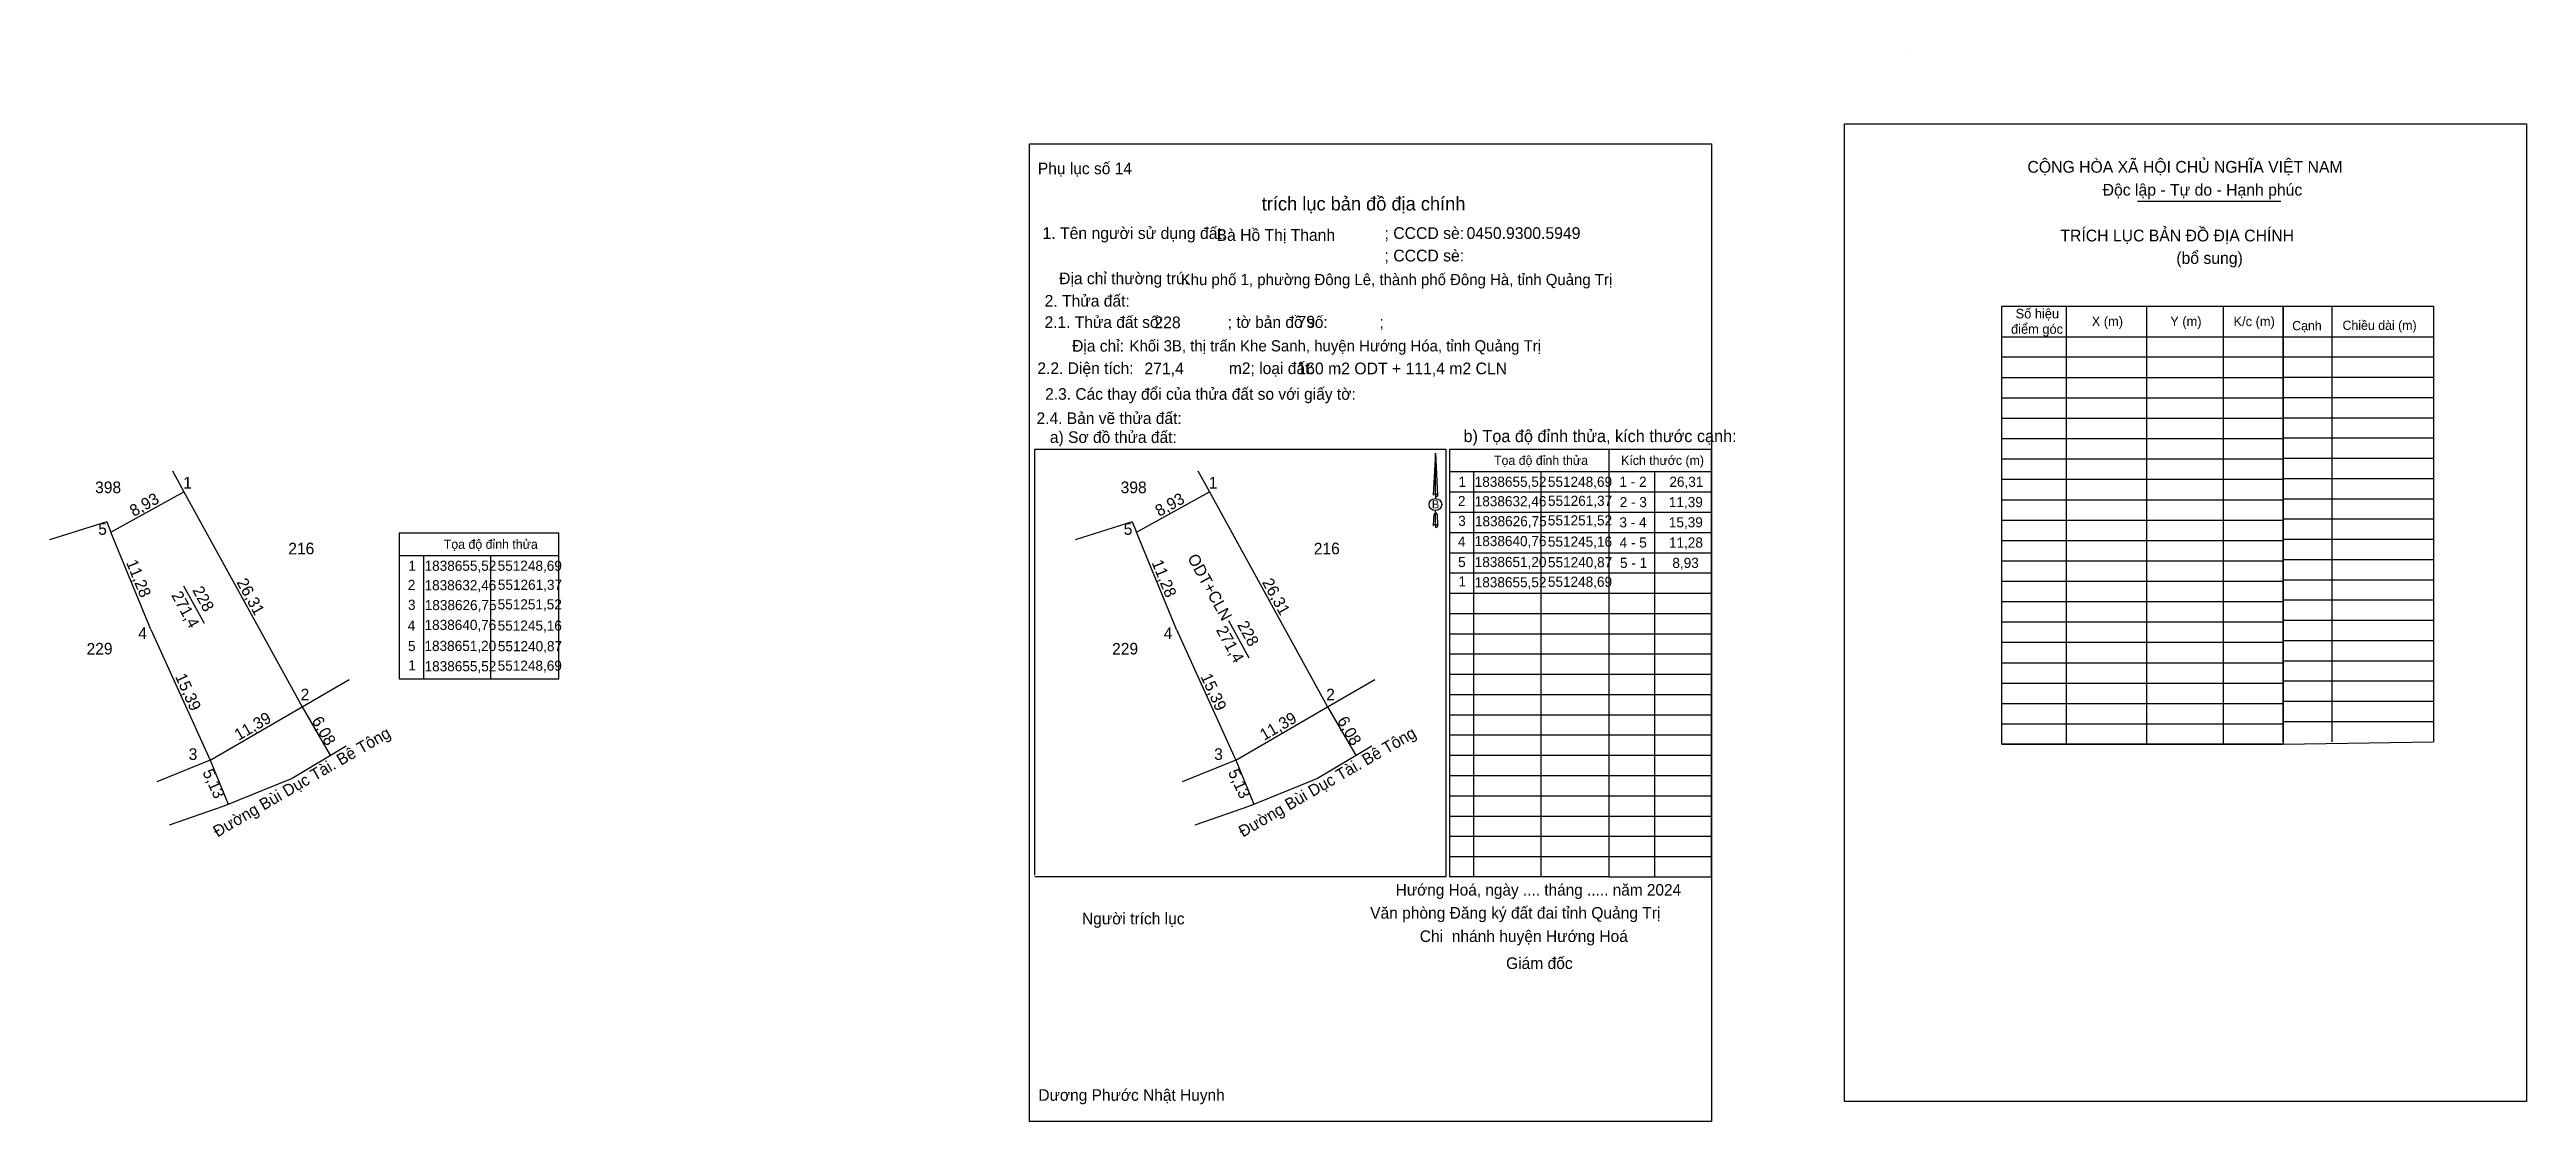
# Model space of a CAD drawing. Extents: x 551124 to 551390, y 1838588 to 1838703.
import ezdxf

# ---------------------------------------------------------------- set-up
doc = ezdxf.new("R2010")
doc.units = 0
for name, color, linetype in [('Level 1', 7, 'Continuous'), ('Level 10', 7, 'Continuous'), ('Level 13', 7, 'Continuous'), ('Level 3', 7, 'Continuous'), ('Level 4', 7, 'Continuous'), ('Level 40', 7, 'Continuous'), ('Level 42', 7, 'Continuous'), ('Level 49', 7, 'Continuous'), ('Level 5', 7, 'Continuous'), ('Level 52', 7, 'Continuous'), ('Level 53', 7, 'Continuous'), ('Level 6', 7, 'Continuous'), ('Level 63', 7, 'Continuous'), ('Level 9', 7, 'Continuous')]:
    doc.layers.add(name, color=color, linetype=linetype)

msp = doc.modelspace()

# ---------------------------------------------------------------- linework, layer by layer
at = {"layer": 'Level 1'}
for p, q in [((551323.96, 1838702.98), (551323.96, 1838702.98)), ((551348.22, 1838686.71), (551363.6, 1838686.71)), ((551369.05, 1838675.46), (551369.05, 1838628.71)), ((551363.83, 1838672.17), (551379.95, 1838672.17)), ((551363.83, 1838670), (551379.95, 1838670)), ((551363.83, 1838667.83), (551379.95, 1838667.83)), ((551363.83, 1838665.65), (551379.95, 1838665.65)), ((551363.83, 1838663.48), (551379.95, 1838663.48)), ((551363.83, 1838661.31), (551379.95, 1838661.31)), ((551274.5, 1838657.69), (551302.51, 1838657.69)), ((551291.55, 1838614.22), (551291.55, 1838660.11)), ((551291.55, 1838660.11), (551302.51, 1838660.11)), ((551296.42, 1838657.69), (551296.42, 1838614.22)), ((551302.51, 1838660.11), (551302.51, 1838614.22)), ((551363.83, 1838659.13), (551379.95, 1838659.13)), ((551274.44, 1838655.51), (551302.51, 1838655.51)), ((551363.83, 1838656.96), (551379.95, 1838656.96)), ((551274.44, 1838653.34), (551302.51, 1838653.34)), ((551363.83, 1838654.79), (551379.95, 1838654.79)), ((551363.83, 1838652.61), (551379.95, 1838652.61)), ((551274.44, 1838651.17), (551302.51, 1838651.17)), ((551363.83, 1838650.44), (551379.95, 1838650.44)), ((551274.44, 1838648.99), (551302.51, 1838648.99)), ((551363.83, 1838648.27), (551379.95, 1838648.27)), ((551274.44, 1838646.82), (551302.51, 1838646.82)), ((551274.44, 1838644.65), (551302.51, 1838644.65)), ((551363.83, 1838646.09), (551379.95, 1838646.09)), ((551274.44, 1838642.47), (551302.51, 1838642.47)), ((551363.83, 1838643.92), (551379.95, 1838643.92)), ((551363.83, 1838641.75), (551379.95, 1838641.75)), ((551274.44, 1838640.3), (551302.51, 1838640.3)), ((551363.83, 1838639.58), (551379.95, 1838639.58)), ((551274.44, 1838638.13), (551302.51, 1838638.13)), ((551363.83, 1838637.4), (551379.95, 1838637.4)), ((551274.44, 1838635.95), (551302.51, 1838635.95)), ((551274.44, 1838633.78), (551302.51, 1838633.78)), ((551363.83, 1838635.23), (551379.95, 1838635.23)), ((551274.44, 1838631.61), (551302.51, 1838631.61)), ((551363.83, 1838633.06), (551379.95, 1838633.06)), ((551274.44, 1838629.44), (551302.51, 1838629.44)), ((551363.83, 1838630.88), (551379.95, 1838630.88)), ((551363.83, 1838628.47), (551379.95, 1838628.71)), ((551274.44, 1838627.26), (551302.51, 1838627.26)), ((551274.44, 1838625.09), (551302.51, 1838625.09)), ((551274.44, 1838622.92), (551302.51, 1838622.92)), ((551274.44, 1838620.74), (551302.51, 1838620.74)), ((551274.44, 1838618.57), (551302.51, 1838618.57)), ((551274.44, 1838616.4), (551302.51, 1838616.4)), ((551291.55, 1838614.22), (551302.51, 1838614.22))]:
    msp.add_line(p, q, dxfattribs=at)
msp.add_lwpolyline([(551363.83, 1838628.71), (551363.83, 1838675.46), (551379.95, 1838675.46), (551379.95, 1838628.71)], dxfattribs=at)
at = {"layer": 'Level 10'}
for p, q in [((551240.87, 1838651.2), (551248.69, 1838655.52)), ((551248.69, 1838655.52), (551261.37, 1838632.46)), ((551245.16, 1838640.76), (551240.87, 1838651.2)), ((551245.16, 1838640.76), (551251.52, 1838626.75)), ((551251.52, 1838626.75), (551261.37, 1838632.46)), ((551261.37, 1838632.46), (551264.42, 1838627.2)), ((551251.52, 1838626.75), (551253.44, 1838622))]:
    msp.add_line(p, q, dxfattribs=at)
at = {"layer": 'Level 13'}
msp.add_line((551250.72, 1838641.71), (551252.91, 1838637.72), dxfattribs=at)
for points in [[(551316.79, 1838695.01), (551389.93, 1838695.01), (551389.93, 1838590.11), (551316.79, 1838590.11)], [(551229.4, 1838692.87), (551302.55, 1838692.87), (551302.55, 1838587.97), (551229.4, 1838587.97)]]:
    msp.add_lwpolyline(points, close=True, dxfattribs=at)
at = {"layer": 'Level 3'}
for p, q in [((551323.96, 1838702.98), (551323.96, 1838702.98)), ((551229.96, 1838660.11), (551274.03, 1838660.11)), ((551229.96, 1838614.39), (551229.96, 1838660.11)), ((551274.03, 1838660.11), (551274.03, 1838614.22)), ((551274.44, 1838660.11), (551274.44, 1838614.22)), ((551274.44, 1838660.11), (551291.55, 1838660.11)), ((551277.02, 1838657.69), (551277.02, 1838614.22)), ((551284.22, 1838657.69), (551284.22, 1838614.22)), ((551274.03, 1838614.22), (551229.96, 1838614.22)), ((551291.55, 1838614.22), (551274.44, 1838614.22))]:
    msp.add_line(p, q, dxfattribs=at)
at = {"layer": 'Level 4'}
for p, q in [((551247.45, 1838657.76), (551248.69, 1838655.52)), ((551240.42, 1838652.29), (551234.28, 1838650.36)), ((551240.42, 1838652.29), (551240.87, 1838651.2)), ((551261.37, 1838632.46), (551266.42, 1838635.39)), ((551251.52, 1838626.75), (551245.78, 1838624.42))]:
    msp.add_line(p, q, dxfattribs=at)
msp.add_lwpolyline([(551266.09, 1838628.24), (551260.29, 1838624.77), (551252.98, 1838621.81), (551247.11, 1838619.77)], dxfattribs=at)
at = {"layer": 'Level 40'}
for p, q in [((551272.93, 1838659.69), (551272.72, 1838655.86)), ((551272.93, 1838659.69), (551273.16, 1838655.15)), ((551272.93, 1838659.69), (551273.16, 1838655.15)), ((551272.93, 1838655.31), (551272.93, 1838659.69)), ((551272.93, 1838659.69), (551273.16, 1838655.15)), ((551272.72, 1838655.86), (551272.68, 1838655.15)), ((551272.93, 1838655.31), (551272.93, 1838655.14)), ((551272.93, 1838655.14), (551272.93, 1838655.01)), ((551272.93, 1838655.01), (551272.93, 1838654.83)), ((551272.93, 1838655.01), (551272.93, 1838654.83)), ((551272.93, 1838655.01), (551272.93, 1838654.83)), ((551273.16, 1838655.15), (551273.16, 1838655.15)), ((551272.72, 1838652.59), (551272.68, 1838651.87)), ((551272.74, 1838653.05), (551272.72, 1838652.59)), ((551272.93, 1838653.31), (551272.74, 1838653.05)), ((551272.93, 1838653.31), (551272.93, 1838653.51)), ((551272.93, 1838653.31), (551272.93, 1838653.51)), ((551272.93, 1838653.31), (551272.93, 1838653.51)), ((551272.93, 1838653.31), (551273.11, 1838653.05)), ((551272.93, 1838653.31), (551273.11, 1838653.05)), ((551272.93, 1838653.31), (551273.11, 1838653.05)), ((551272.93, 1838652.03), (551272.93, 1838653.31)), ((551273.11, 1838653.05), (551273.16, 1838651.87)), ((551273.11, 1838653.05), (551273.16, 1838651.87)), ((551273.11, 1838653.05), (551273.16, 1838651.87)), ((551272.93, 1838652.03), (551272.93, 1838651.85)), ((551272.93, 1838651.85), (551272.93, 1838651.72)), ((551273.16, 1838651.87), (551273.16, 1838651.87))]:
    msp.add_line(p, q, dxfattribs=at)
for centre, start_param, end_param in [((551272.94, 1838655.15), 1.570796, 3.074452), ((551272.94, 1838655.15), 0.067141, 1.570796), ((551272.94, 1838655.15), 4.712389, 6.283185), ((551272.94, 1838651.86), 2.491069, 3.074278), ((551272.94, 1838651.86), 1.570796, 2.491069), ((551272.94, 1838651.86), 0.067141, 1.570796), ((551272.94, 1838651.86), 4.712389, 6.283185)]:
    msp.add_ellipse(centre, major_axis=(0.248, 0), ratio=0.614131, start_param=start_param, end_param=end_param, dxfattribs=at)
msp.add_ellipse((551272.93, 1838654.16), major_axis=(0.676, 0), ratio=0.952727, dxfattribs=at)
at = {"layer": 'Level 5'}
for p, q in [((551137.47, 1838657.76), (551138.71, 1838655.52)), ((551130.89, 1838651.2), (551138.71, 1838655.52)), ((551138.71, 1838655.52), (551151.39, 1838632.46)), ((551130.44, 1838652.29), (551124.3, 1838650.36)), ((551130.44, 1838652.29), (551130.89, 1838651.2)), ((551135.18, 1838640.76), (551130.89, 1838651.2)), ((551161.81, 1838651.11), (551178.93, 1838651.11)), ((551161.81, 1838651.11), (551161.81, 1838635.46)), ((551178.93, 1838635.46), (551178.93, 1838651.11)), ((551161.87, 1838648.68), (551178.93, 1838648.68)), ((551164.4, 1838648.68), (551164.4, 1838635.46)), ((551171.59, 1838648.68), (551171.59, 1838635.46)), ((551138.67, 1838645.43), (551140.87, 1838641.45)), ((551135.18, 1838640.76), (551141.54, 1838626.75)), ((551151.39, 1838632.46), (551156.44, 1838635.39)), ((551161.81, 1838635.46), (551178.93, 1838635.46)), ((551141.54, 1838626.75), (551151.39, 1838632.46)), ((551151.39, 1838632.46), (551154.44, 1838627.2)), ((551141.54, 1838626.75), (551135.8, 1838624.42)), ((551141.54, 1838626.75), (551143.46, 1838622))]:
    msp.add_line(p, q, dxfattribs=at)
msp.add_lwpolyline([(551156.11, 1838628.24), (551150.31, 1838624.77), (551143, 1838621.81), (551137.13, 1838619.77)], dxfattribs=at)
at = {"layer": 'Level 53'}
for p, q in [((551229.4, 1838692.88), (551229.4, 1838692.88)), ((551302.54, 1838587.97), (551302.54, 1838587.97))]:
    msp.add_line(p, q, dxfattribs=at)
at = {"layer": 'Level 63'}
for p, q in [((551340.57, 1838675.46), (551340.57, 1838628.47)), ((551349.2, 1838675.46), (551349.2, 1838628.47)), ((551357.42, 1838675.46), (551357.42, 1838628.47)), ((551333.67, 1838672.17), (551363.83, 1838672.17)), ((551333.67, 1838669.99), (551363.83, 1838669.99)), ((551333.67, 1838667.8), (551363.83, 1838667.8)), ((551333.67, 1838665.61), (551363.83, 1838665.61)), ((551333.67, 1838663.43), (551363.83, 1838663.43)), ((551333.67, 1838661.24), (551363.83, 1838661.24)), ((551333.67, 1838659.06), (551363.83, 1838659.06)), ((551333.67, 1838656.87), (551363.83, 1838656.87)), ((551333.67, 1838654.68), (551363.83, 1838654.68)), ((551333.67, 1838652.5), (551363.83, 1838652.5)), ((551333.67, 1838650.31), (551363.83, 1838650.31)), ((551333.67, 1838648.12), (551363.83, 1838648.12)), ((551333.67, 1838645.94), (551363.83, 1838645.94)), ((551333.67, 1838643.75), (551363.83, 1838643.75)), ((551333.67, 1838641.57), (551363.83, 1838641.57)), ((551333.67, 1838639.38), (551363.83, 1838639.38)), ((551333.67, 1838637.19), (551363.83, 1838637.19)), ((551333.67, 1838635.01), (551363.83, 1838635.01)), ((551333.67, 1838632.82), (551363.83, 1838632.82)), ((551333.67, 1838630.65), (551363.83, 1838630.65)), ((551333.67, 1838628.47), (551363.83, 1838628.47))]:
    msp.add_line(p, q, dxfattribs=at)
msp.add_lwpolyline([(551333.67, 1838675.46), (551363.83, 1838675.46), (551363.83, 1838628.47), (551333.67, 1838628.47)], close=True, dxfattribs=at)

# ---------------------------------------------------------------- texts
at = {"layer": 'Level 1'}
for s, height, p in [('Phụ lục số 14', 1.2461, (551230.29, 1838689.6)), ('CỘNG HÒA XÃ HỘI CHỦ NGHĨA VIỆT NAM', 1.2634, (551336.42, 1838689.76)), ('Độc lập - Tự do - Hạnh phúc', 1.2634, (551344.48, 1838687.3)), ('1. Tên người sử dụng đất:', 1.2631, (551230.79, 1838682.65)), ('Bà Hồ Thị Thanh', 1.2575, (551249.46, 1838682.45)), ('; CCCD sè:', 1.263, (551267.47, 1838682.65)), ('; CCCD sè:', 1.263, (551267.47, 1838680.24)), ('0450.9300.5949 ', 1.2631, (551276.27, 1838682.65)), ('TRÍCH LỤC BẢN ĐỒ ĐỊA CHÍNH', 1.2634, (551339.95, 1838682.39)), ('Địa chỉ thường trú:', 1.2504, (551232.58, 1838677.8)), ('(bổ sung)', 1.263, (551352.38, 1838679.98)), ('2. Thửa đất:', 1.2531, (551231.02, 1838675.39)), ('2.1. Thửa đất số:               ; tờ bản đồ số:            ;', 1.2461, (551231.01, 1838673.11)), ('Cạnh', 0.99, (551364.81, 1838672.86)), ('Chiều dài (m)', 0.9897, (551370.21, 1838672.9)), ('Địa chỉ:', 1.246, (551233.97, 1838670.56)), ('2.2. Diện tích:                      m2; loại đất:                                   ', 1.2504, (551230.24, 1838668.16)), ('2.3. Các thay đổi của thửa đất so với giấy tờ:', 1.2461, (551231.07, 1838665.4)), ('2.4. Bản vẽ thửa đất: ', 1.2461, (551230.15, 1838662.8)), ('a) Sơ đồ thửa đất: ', 1.2461, (551231.59, 1838660.77)), ('Tọa độ đỉnh thửa', 0.9897, (551279.21, 1838658.41)), ('Kích thước (m)', 0.9897, (551292.84, 1838658.41)), ('Hướng Hoá, ngày .... tháng ..... năm 2024', 1.2332, (551268.67, 1838612.21)), ('Người trích lục', 1.2461, (551235.02, 1838609.12)), ('Văn phòng Đăng ký đất đai tỉnh Quảng Trị', 1.2461, (551265.93, 1838609.73)), (' Chi  nhánh huyện Hướng Hoá', 1.2461, (551270.79, 1838607.23)), (' Giám đốc', 1.248, (551280.04, 1838604.33)), ('Dương Phước Nhật Huynh', 1.2409, (551230.35, 1838590.19))]:
    msp.add_text(s, height=height, dxfattribs=at).set_placement(p)
at = {"layer": 'Level 10'}
msp.add_text('b) Tọa độ đỉnh thửa, kích thước cạnh:', height=1.3008, dxfattribs=at).set_placement((551275.94, 1838660.86))
at = {"layer": 'Level 13'}
for s, p in [('ODT+CLN', (551246.29, 1838648.44)), ('271,4', (551249.36, 1838640.71)), ('228', (551251.63, 1838641.26))]:
    msp.add_text(s, height=1.25, rotation=298.8064, dxfattribs=at).set_placement(p)
at = {"layer": 'Level 4'}
msp.add_text('398', height=1.25, dxfattribs=at).set_placement((551239.17, 1838655.38))
for s, rotation, p in [('216', 0.6195, (551259.89, 1838648.8)), ('229', 0.6195, (551238.26, 1838638.05)), ('Đường Bùi Dục Tài. Bê Tông', 30.1263, (551252.28, 1838618.43))]:
    msp.add_text(s, height=1.25, rotation=rotation, dxfattribs=at).set_placement(p)
at = {"layer": 'Level 40'}
msp.add_text('B', height=0.884, dxfattribs=at).set_placement((551272.55, 1838653.74))
at = {"layer": 'Level 42'}
msp.add_text(' trích lục bản đồ địa chính', height=1.4619, dxfattribs=at).set_placement((551253.76, 1838685.71))
at = {"layer": 'Level 49'}
for s, rotation, p in [('8,93', 28.9311, (551243.31, 1838652.83)), ('11,28', 292.3478, (551242.47, 1838647.94)), ('26,31', 298.8146, (551254.3, 1838645.83)), ('15,39', 294.4162, (551247.72, 1838635.71)), ('11,39', 30.1245, (551254.56, 1838628.8)), ('6,08', 299.9822, (551262.35, 1838630.99)), ('5,13', 294.4162, (551250.66, 1838625.45))]:
    msp.add_text(s, height=1.25, rotation=rotation, dxfattribs=at).set_placement(p)
at = {"layer": 'Level 5'}
for s, height, p in [('398', 1.25, (551129.19, 1838655.38)), ('1', 1.25, (551138.64, 1838655.88)), ('5', 1.25, (551129.52, 1838650.91)), ('Tọa độ đỉnh thửa', 0.9897, (551166.58, 1838649.41)), ('1', 1.09, (551162.78, 1838647.05)), ('1838655,52', 1.089, (551164.52, 1838647.05)), ('551248,69', 1.089, (551172.36, 1838647.05)), ('2', 1.09, (551162.72, 1838644.99)), ('1838632,46', 1.089, (551164.52, 1838644.96)), ('551261,37', 1.089, (551172.38, 1838645.01)), ('4', 1.09, (551162.71, 1838640.63)), ('3', 1.09, (551162.74, 1838642.86)), ('1838640,76', 1.089, (551164.52, 1838640.7)), ('1838626,75', 1.089, (551164.54, 1838642.83)), ('551251,52', 1.089, (551172.36, 1838642.91)), ('551245,16', 1.089, (551172.36, 1838640.63)), ('4', 1.25, (551133.81, 1838639.73)), ('5', 1.09, (551162.74, 1838638.44)), ('1838651,20', 1.089, (551164.51, 1838638.45)), ('551240,87', 1.089, (551172.38, 1838638.42)), ('1', 1.09, (551162.78, 1838636.37)), ('1838655,52', 1.089, (551164.52, 1838636.27)), ('551248,69', 1.089, (551172.36, 1838636.33)), ('2', 1.25, (551151.23, 1838633.15)), ('3', 1.25, (551139.22, 1838626.76))]:
    msp.add_text(s, height=height, dxfattribs=at).set_placement(p)
for s, rotation, p in [('8,93', 28.9311, (551133.33, 1838652.83)), ('216', 0.6195, (551149.91, 1838648.8)), ('11,28', 292.3478, (551132.49, 1838647.94)), ('271,4', 298.8064, (551137.32, 1838644.44)), ('228', 298.8064, (551139.58, 1838644.98)), ('26,31', 298.8146, (551144.32, 1838645.83)), ('229', 0.6195, (551128.28, 1838638.05)), ('15,39', 294.4162, (551137.74, 1838635.71)), ('11,39', 30.1245, (551144.58, 1838628.8)), ('6,08', 299.9822, (551152.37, 1838630.99)), ('Đường Bùi Dục Tài. Bê Tông', 30.1263, (551142.3, 1838618.43)), ('5,13', 294.4162, (551140.68, 1838625.45))]:
    msp.add_text(s, height=1.25, rotation=rotation, dxfattribs=at).set_placement(p)
at = {"layer": 'Level 52'}
for s, height, p in [('2', 1.09, (551275.34, 1838653.99)), ('1', 1.09, (551275.4, 1838656.06)), ('1838655,52', 1.089, (551277.14, 1838656.06)), ('1838632,46', 1.089, (551277.14, 1838653.97)), ('551248,69', 1.089, (551284.99, 1838656.06)), ('551261,37', 1.089, (551285, 1838654.02)), ('1 - 2', 1.089, (551292.66, 1838656.06)), ('26,31', 1.089, (551298.02, 1838656.06)), ('3', 1.09, (551275.37, 1838651.87)), ('1838626,75', 1.089, (551277.16, 1838651.83)), ('551251,52', 1.089, (551284.99, 1838651.92)), ('3 - 4', 1.089, (551292.66, 1838651.71)), ('2 - 3', 1.089, (551292.69, 1838653.88)), ('11,39', 1.089, (551297.96, 1838653.88)), ('15,39', 1.089, (551297.96, 1838651.71)), ('4', 1.09, (551275.34, 1838649.64)), ('1838640,76', 1.089, (551277.14, 1838649.7)), ('551245,16', 1.089, (551284.99, 1838649.64)), ('4 - 5', 1.089, (551292.68, 1838649.54)), ('11,28', 1.089, (551297.97, 1838649.54)), ('5', 1.09, (551275.36, 1838647.45)), ('1838651,20', 1.089, (551277.14, 1838647.45)), ('551240,87', 1.089, (551285, 1838647.43)), ('5 - 1', 1.089, (551292.72, 1838647.36)), ('8,93', 1.089, (551298.34, 1838647.36)), ('1', 1.09, (551275.4, 1838645.38)), ('1838655,52', 1.089, (551277.14, 1838645.28)), ('551248,69', 1.089, (551284.99, 1838645.33))]:
    msp.add_text(s, height=height, dxfattribs=at).set_placement(p)
at = {"layer": 'Level 6'}
for s, height, p in [('Khu phố 1, phường Đông Lê, thành phố Đông Hà, tỉnh Quảng Trị', 1.1999, (551245.61, 1838677.7)), ('228', 1.263, (551242.79, 1838673.07)), ('79', 1.263, (551258.14, 1838673.14)), ('Khối 3B, thị trấn Khe Sanh, huyện Hướng Hóa, tỉnh Quảng Trị', 1.1999, (551240.12, 1838670.59)), ('271,4', 1.263, (551241.72, 1838668.13)), ('160 m2 ODT + 111,4 m2 CLN', 1.2631, (551258.13, 1838668.13)), ('.', 1.02, (551259.32, 1838665.44))]:
    msp.add_text(s, height=height, dxfattribs=at).set_placement(p)
at = {"layer": 'Level 63'}
for s, p in [('điểm góc', (551334.66, 1838672.48)), ('Số hiệu', (551335.15, 1838674.13)), ('X (m)', (551343.31, 1838673.3)), ('Y (m)', (551351.73, 1838673.3)), ('K/c (m)', (551358.52, 1838673.3))]:
    msp.add_text(s, height=1.027, dxfattribs=at).set_placement(p)
at = {"layer": 'Level 9'}
for s, p in [('1', (551248.62, 1838655.88)), ('5', (551239.5, 1838650.91)), ('4', (551243.79, 1838639.73)), ('2', (551261.21, 1838633.15)), ('3', (551249.2, 1838626.76))]:
    msp.add_text(s, height=1.25, dxfattribs=at).set_placement(p)

doc.saveas('drawing.dxf')
